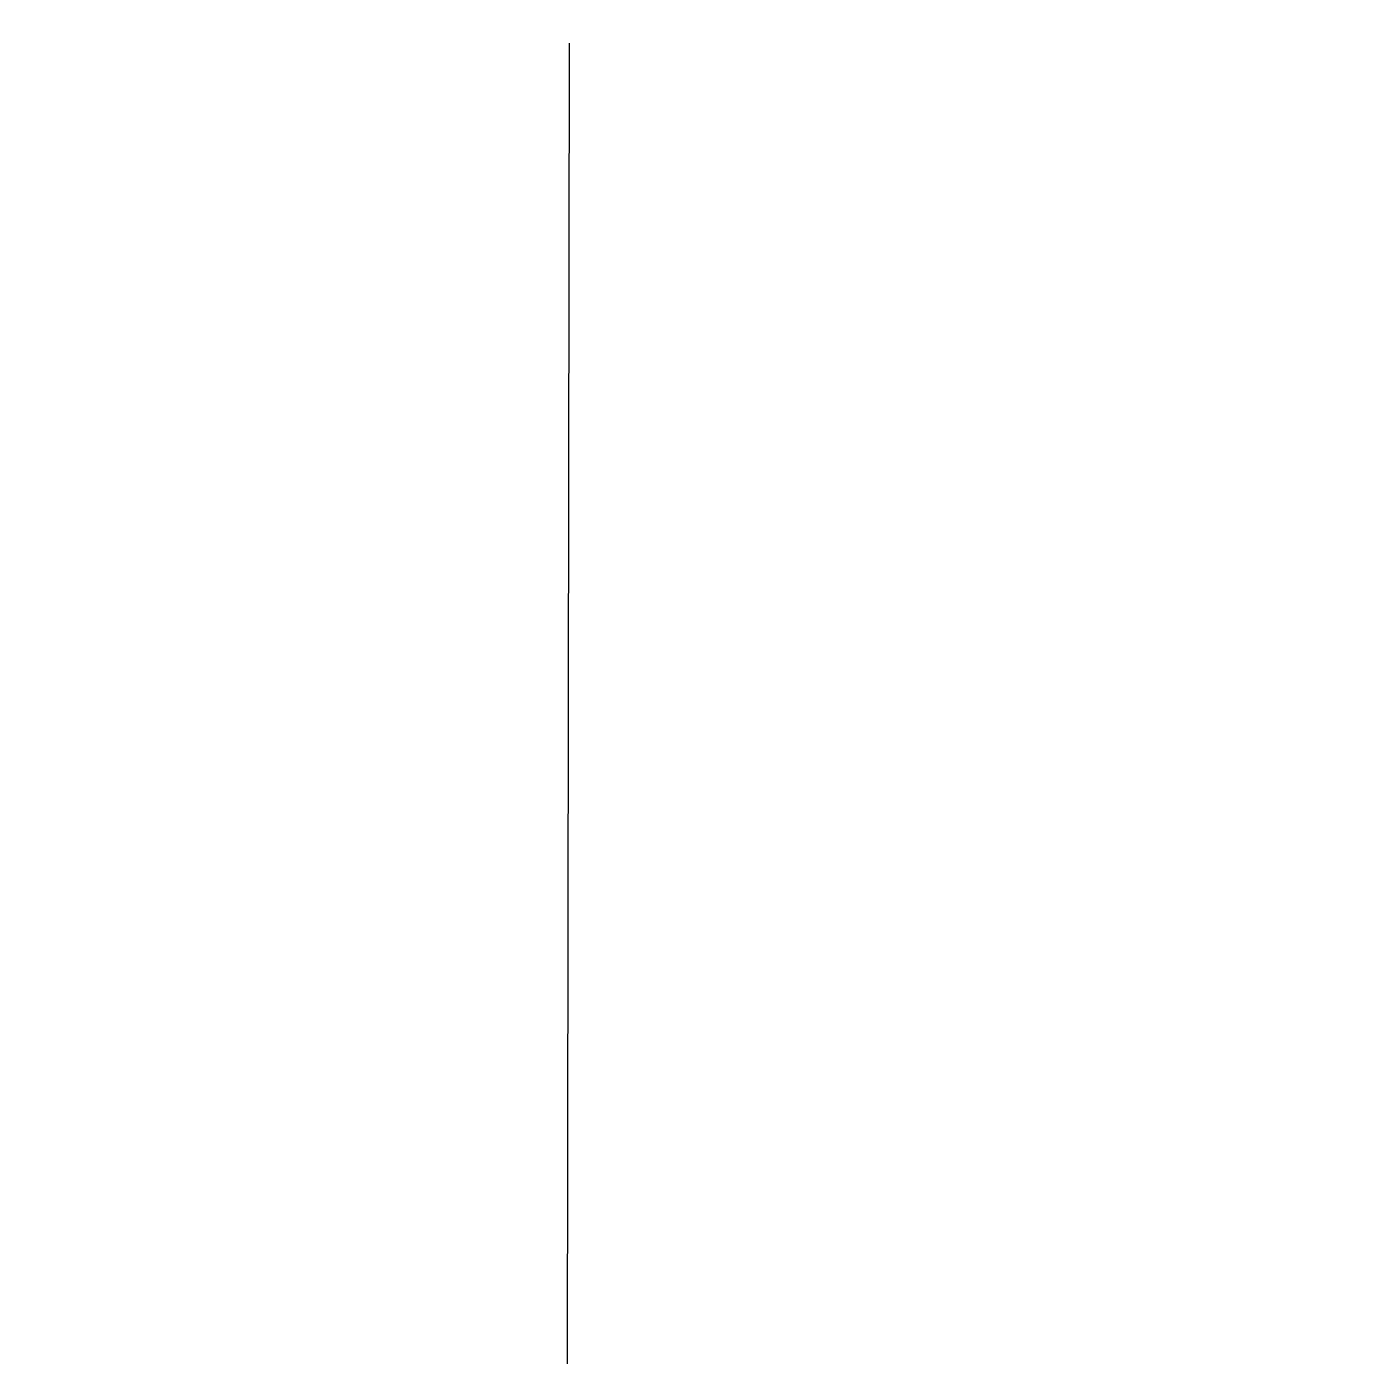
# Model space of a CAD drawing. Header units: inches. Extents: x 91 to 238, y 66 to 212.
import ezdxf

# ---------------------------------------------------------------- set-up
doc = ezdxf.new("R2010")
doc.units = ezdxf.units.IN
doc.header["$MEASUREMENT"] = 0

msp = doc.modelspace()

# ---------------------------------------------------------------- linework, layer by layer
msp.add_line((150.11, 66.71), (150.32, 210.52))
for points in [[(150.11, 66.71, 0, 0, 0), (150.31, 203.28, 2, 0, 0), (150.31, 211.28, 0, 0, 0)], [(92.25, 137.21, 0, 0, 0), (228.82, 137.01, 2, 0, 0), (236.82, 137.01, 0, 0, 0)]]:
    msp.add_lwpolyline(points, format="xyseb")

doc.saveas('drawing.dxf')
